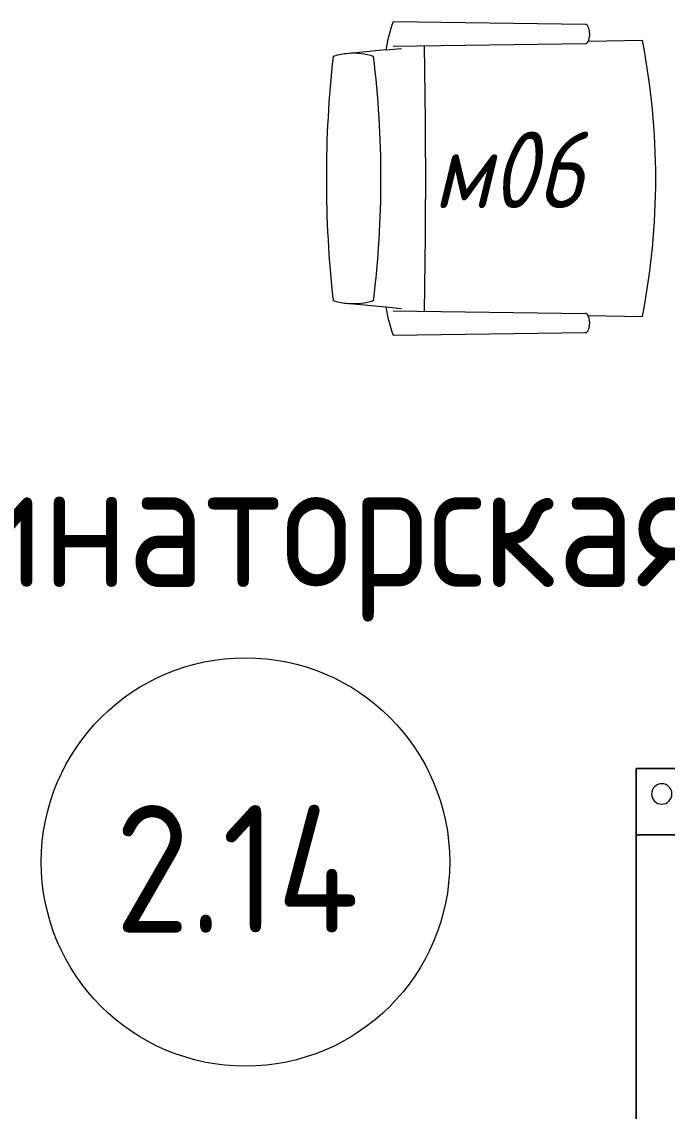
# Model space of a CAD drawing. Header units: millimetres. Extents: x -32954 to 151739, y -65671 to 56243.
# Drawn here: x -2204 to -940, y -24538 to -22404 of the extents above; entities that cross this region are included whole.
import ezdxf

# ---------------------------------------------------------------- set-up
doc = ezdxf.new("R2010")
doc.units = ezdxf.units.MM
for name, color, linetype, lineweight in [('I-FURN', 7, 'Continuous', 9), ('I-FURN-IDEN', 7, 'Continuous', 9), ('M-EQPM', 7, 'Continuous', 9), ('Марки помещений', 7, 'Continuous', 18)]:
    doc.layers.add(name, color=color, linetype=linetype, lineweight=lineweight)
doc.styles.add('GOST Common', font='GOST_Common.ttf', dxfattribs={"width": 0.9, "height": 250})
doc.styles.add('GOST Common_I', font='GOST_Common Italic.ttf', dxfattribs={"width": 0.9, "height": 150})

# ---------------------------------------------------------------- blocks, each defined once
blk = doc.blocks.new('ADSK_Марка_Помещение_2_ГОСТ21-501-2011 - Имя и Категория-86712-В_АР_ПЭ_02 Этаж')
at = {"layer": 'Марки помещений'}
blk.add_circle((0, 0), 4, dxfattribs=at)
blk = doc.blocks.new('М05-М06_Стул офисный - М06_Кресло рабочее Меделия-8569764-О_ТХ_01')
at = {"layer": 'I-FURN'}
for p, q in [((-130.1, 450.8), (-137.4, 372.8)), ((366, 372.8), (358.7, 450.8)), ((-137.4, 372.8), (-140.3, 342)), ((366, 372.8), (368.9, 342)), ((-192.7, 358.8), (-187.6, -18.4)), ((-145, 358.8), (-150.1, -18.4)), ((373.6, 358.8), (378.7, -18.4)), ((416.2, -18.4), (421.3, 358.8)), ((-154, -23.2), (-156.1, -129.6)), ((384.7, -129.6), (382.6, -23.2))]:
    blk.add_line(p, q, dxfattribs=at)
for centre, radius, start, end in [((-2.9, 436.6), 128, 161.8436, 173.6194), ((114.3, -1700.2), 2189.7, 83.7379, 96.2621), ((231.5, 436.6), 128, 6.3806, 18.1564), ((-2.9, 436.6), 128, 175.7159, 197.9267), ((231.5, 436.6), 128, 342.0733, 4.2841), ((114.3, 2327.4), 1944.9, 262.9413, 277.0587), ((-100.3, 110.6), 264.8, 98.0615, 110.4198), ((328.9, 110.6), 264.8, 69.5802, 81.9385), ((114.3, 13952.8), 13657.9, 268.9084, 271.09128), ((114.3, 1258.6), 1414.3, 258.978, 281.022)]:
    blk.add_arc(centre, radius, start, end, dxfattribs=at)
for centre, start_param, end_param in [((-168.8, -18.3), 5.626442, 6.277467), ((-168.8, -18.3), 6.10915, 6.277467), ((397.4, -18.3), 3.147311, 3.801887)]:
    blk.add_ellipse(centre, major_axis=(18.8, 0), ratio=0.427808, start_param=start_param, end_param=end_param, dxfattribs=at)
for points, knots in [([(-187.6, -18.4), (-187.6, -18.9), (-187.4, -19.9), (-186.3, -21.4), (-184.7, -22.7), (-181.7, -24.3), (-176.7, -25.8), (-169.6, -26.5), (-163, -26.1), (-157.7, -24.9), (-155.1, -23.8), (-154, -23.2)], [0, 0, 0, 0, 0.076923, 0.153846, 0.230769, 0.307692, 0.461538, 0.615385, 0.769231, 0.884615, 1, 1, 1, 1]), ([(382.6, -23.2), (384.1, -24.1), (387.7, -25.4), (394.6, -26.5), (401.9, -26.3), (409.1, -24.9), (414.7, -22.2), (416.2, -19.7), (416.2, -18.4)], [0, 0, 0, 0, 0.153846, 0.307692, 0.461538, 0.615385, 0.807692, 1, 1, 1, 1])]:
    blk.add_open_spline(points, degree=3, knots=knots, dxfattribs=at)
blk = doc.blocks.new('Диван 2-х местный - 1350х700х900_h_-10301887-О_ТХ_01')
at = {"layer": 'M-EQPM'}
for p, q in [((-520, 350), (-880, 350)), ((-880, 250), (-880, 350)), ((-880, 350), (-880, -450)), ((-520, 350), (-880, 350)), ((650, 350), (-880, 350)), ((-880, 350), (-880, -450)), ((-880, -450), (-880, 350)), ((-880, 350), (650, 350)), ((-750, -450), (-750, 350)), ((-750, 350), (-750, 250)), ((-750, 325), (-750, 350)), ((-750, 350), (-750, -450)), ((520, 350), (-520, 350)), ((520, 350), (-520, 350)), ((650, 350), (520, 350)), ((520, 250), (520, 350)), ((520, 350), (520, -450)), ((650, 350), (520, 350)), ((520, -450), (520, 350)), ((520, 350), (520, 325)), ((650, -450), (650, 350)), ((650, 350), (650, 250)), ((650, -450), (650, 350)), ((650, 350), (650, -450)), ((-750, 245), (-750, 325)), ((520, 325), (520, 245)), ((-880, -247.5), (-880, 250)), ((-750, 250), (-750, -247.5)), ((-750, 220), (-750, 245)), ((520, -247.5), (520, 250)), ((520, 245), (520, 220)), ((650, 250), (650, -247.5)), ((-750, 220), (520, 220)), ((-750, -310), (-750, 220)), ((520, 220), (-750, 220)), ((520, 220), (520, -310)), ((-880, -350), (-880, -247.5)), ((-750, -247.5), (-750, -350)), ((520, -350), (520, -247.5)), ((650, -247.5), (650, -350)), ((-750, -350), (-750, -310)), ((520, -310), (520, -350)), ((-880, -450), (-750, -450)), ((-750, -450), (-880, -450)), ((-880, -450), (420, -450)), ((420, -450), (-880, -450)), ((-520, -450), (520, -450)), ((520, -450), (-520, -450)), ((520, -450), (650, -450)), ((650, -450), (520, -450))]:
    blk.add_line(p, q, dxfattribs=at)
for centre, start, end in [((-830, 300), 0, 180), ((-830, 300), 0, 180), ((-830, 300), 180, 360), ((-830, 300), 180, 360), ((600, 300), 0, 180), ((600, 300), 0, 180), ((600, 300), 180, 360), ((600, 300), 180, 360), ((-830, -400), 0, 180), ((-830, -400), 0, 180), ((600, -400), 360, 180), ((600, -400), 360, 180), ((-830, -400), 180, 360), ((-830, -400), 180, 360), ((600, -400), 180, 360), ((600, -400), 180, 360)]:
    blk.add_arc(centre, 20, start, end, dxfattribs=at)

msp = doc.modelspace()

# ---------------------------------------------------------------- block references
at = {"layer": 'I-FURN', "rotation": 89.99999999999865}
msp.add_blockref('М05-М06_Стул офисный - М06_Кресло рабочее Меделия-8569764-О_ТХ_01', (-1118.2, -22824.9), dxfattribs=at)
at = {"layer": 'M-EQPM', "rotation": 269.9999999999999}
msp.add_blockref('Диван 2-х местный - 1350х700х900_h_-10301887-О_ТХ_01', (-550.7, -24746.2), dxfattribs=at)
at = {"layer": 'Марки помещений', "xscale": 99.99999999999993, "yscale": 99.99999999999993, "zscale": 99.99999999999993}
msp.add_blockref('ADSK_Марка_Помещение_2_ГОСТ21-501-2011 - Имя и Категория-86712-В_АР_ПЭ_02 Этаж', (-1766.1, -24049.4), dxfattribs=at)

# ---------------------------------------------------------------- texts
at = {"layer": 'I-FURN-IDEN', "char_height": 150, "attachment_point": 1, "style": 'GOST Common_I'}
for s, insert, width in [('06', (-1285, -22618.6), 245.316), ('\\fGOST Common|b0|i1|c204|p34|;\\W.9;м', (-1398.1, -22618.6), 137.089)]:
    msp.add_mtext(s, dxfattribs=dict(at, insert=insert, width=width))
at = {"layer": 'Марки помещений', "lineweight": 9, "char_height": 250, "attachment_point": 1, "style": 'GOST Common'}
for s, insert, width in [('Ординаторская', (-2843.6, -23260.7), 2619.113), ('2.14', (-2021.9, -23938), 627.721)]:
    msp.add_mtext(s, dxfattribs=dict(at, insert=insert, width=width))

doc.saveas('drawing.dxf')
